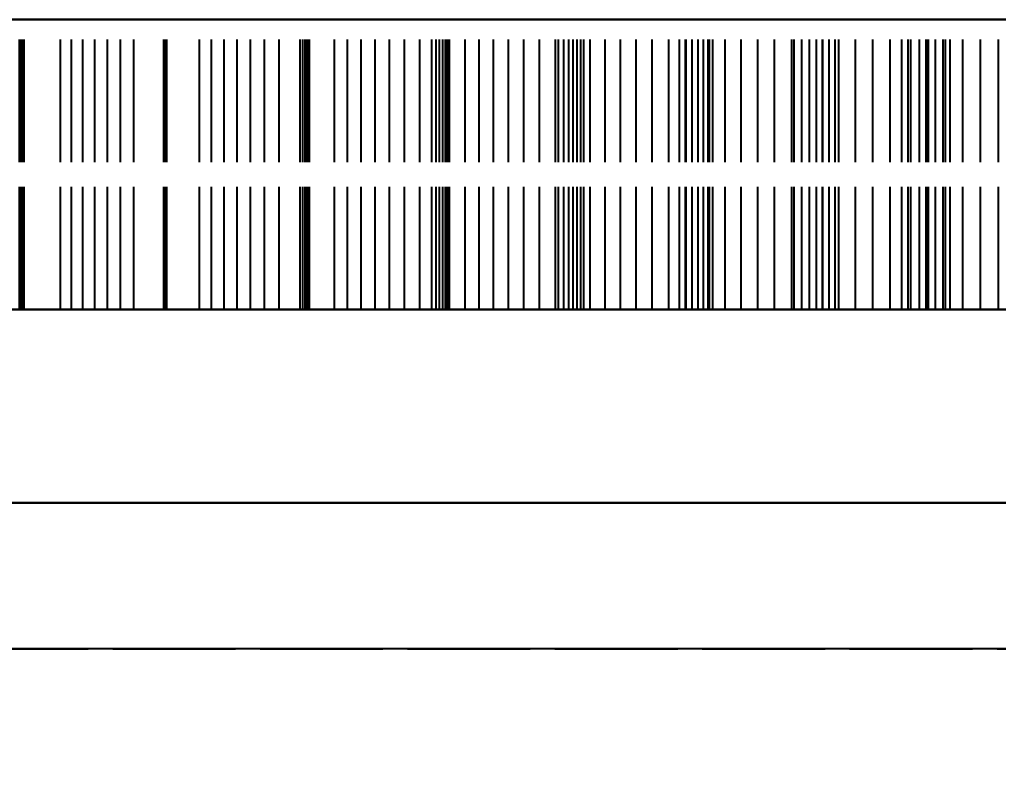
# Model space of a CAD drawing. Header units: millimetres. Extents: x -9 to 221, y -53 to 196.
# Drawn here: x 165.41 to 175.54, y -23.02 to -15.2 of the extents above; entities that cross this region are included whole.
import ezdxf

# ---------------------------------------------------------------- set-up
doc = ezdxf.new("R2010")
doc.units = ezdxf.units.MM
doc.linetypes.add('DASHED', pattern=[1.524, 1.27, -0.254])
for name, color, linetype in [('DIMS', 3, 'CONTINUOUS'), ('HIDDEN', 8, 'DASHED'), ('VISIBLE', 7, 'CONTINUOUS')]:
    doc.layers.add(name, color=color, linetype=linetype)
doc.styles.add('OpenSansCondensed-Light', font='OpenSansCondensed-Light.ttf')
doc.dimstyles.new('EZDXF', dxfattribs={"dimtxt": 0.25, "dimasz": 0.175, "dimexe": 0.375, "dimexo": 0.125, "dimgap": 0.1, "dimtad": 1, "dimlfac": 100, "dimzin": 12, "dimdsep": 46, "dimtxsty": 'OpenSansCondensed-Light', "dimblk": 'ARCHTICK', "dimcen": 2.5, "dimazin": 3, "dimtfac": 0.5, "dimtmove": 2, "dimatfit": 3})

# ---------------------------------------------------------------- blocks, each defined once
blk = doc.blocks.new('_ARCHTICK')
at = {"color": 0, "linetype": 'BYBLOCK', "const_width": 0.15}
blk.add_lwpolyline([(-0.5, -0.5), (0.5, 0.5)], dxfattribs=at)

msp = doc.modelspace()

# ---------------------------------------------------------------- linework, layer by layer
at = {"layer": 'HIDDEN'}
for points in [[(180.85, -15.2), (180.15159, -15.2), (179.45317, -15.2), (178.75476, -15.2), (178.05635, -15.2), (177.35794, -15.2), (176.65952, -15.2), (175.96111, -15.2), (175.2627, -15.2), (174.56429, -15.2), (173.86587, -15.2), (173.16746, -15.2), (172.46905, -15.2), (171.77063, -15.2), (171.07222, -15.2), (170.37381, -15.2), (169.6754, -15.2), (168.97698, -15.2), (168.27857, -15.2), (167.58016, -15.2), (166.88175, -15.2), (166.18333, -15.2), (165.48492, -15.2), (164.78651, -15.2)], [(165.13571, -15.2), (165.48492, -15.2), (165.83413, -15.2), (166.18333, -15.2), (166.53254, -15.2), (166.88175, -15.2), (167.23095, -15.2), (167.58016, -15.2), (167.92937, -15.2), (168.27857, -15.2), (168.62778, -15.2), (168.97698, -15.2), (169.32619, -15.2), (169.6754, -15.2), (170.0246, -15.2), (170.37381, -15.2), (170.72302, -15.2), (171.07222, -15.2), (171.42143, -15.2), (171.77063, -15.2), (172.11984, -15.2), (172.46905, -15.2), (172.81825, -15.2), (173.16746, -15.2), (173.51667, -15.2), (173.86587, -15.2), (174.21508, -15.2), (174.56429, -15.2), (174.91349, -15.2), (175.2627, -15.2), (175.6119, -15.2)], [(182.85, -15.2), (182.0881, -15.2), (181.32619, -15.2), (180.56429, -15.2), (179.80238, -15.2), (179.04048, -15.2), (178.27857, -15.2), (177.51667, -15.2), (176.75476, -15.2), (175.99286, -15.2), (175.23095, -15.2), (174.46905, -15.2), (173.70714, -15.2), (172.94524, -15.2), (172.18333, -15.2), (171.42143, -15.2), (170.65952, -15.2), (169.89762, -15.2), (169.13571, -15.2), (168.37381, -15.2), (167.6119, -15.2), (166.85, -15.2), (166.0881, -15.2), (165.32619, -15.2)], [(182.85, -15.2), (182.0881, -15.2), (181.32619, -15.2), (180.56429, -15.2), (179.80238, -15.2), (179.04048, -15.2), (178.27857, -15.2), (177.51667, -15.2), (176.75476, -15.2), (175.99286, -15.2), (175.23095, -15.2), (174.46905, -15.2), (173.70714, -15.2), (172.94524, -15.2), (172.18333, -15.2), (171.42143, -15.2), (170.65952, -15.2), (169.89762, -15.2), (169.13571, -15.2), (168.37381, -15.2), (167.6119, -15.2), (166.85, -15.2), (166.0881, -15.2), (165.32619, -15.2)], [(165.39029, -15.2), (165.41458, -15.2)], [(165.41458, -15.2), (165.39029, -15.2)], [(165.41458, -15.2), (165.43406, -15.2)], [(165.43406, -15.2), (165.41458, -15.2)], [(165.41458, -18.2), (165.41458, -15.2)], [(165.41458, -18.2), (165.41458, -15.2)], [(165.43406, -15.2), (165.44857, -15.2)], [(165.44857, -15.2), (165.43406, -15.2)], [(165.43406, -18.2), (165.43406, -15.2)], [(165.43406, -18.2), (165.43406, -15.2)], [(165.44857, -15.2), (165.4579, -15.2)], [(165.4579, -15.2), (165.44857, -15.2)], [(165.44857, -18.2), (165.44857, -15.2)], [(165.44857, -18.2), (165.44857, -15.2)], [(165.4579, -15.2), (165.4618, -15.2)], [(165.4618, -15.2), (165.4579, -15.2)], [(165.4579, -18.2), (165.4579, -15.2)], [(165.4579, -18.2), (165.4579, -15.2)], [(165.4618, -15.2), (165.45992, -15.2)], [(165.45992, -15.2), (165.83628, -15.2)], [(165.83628, -15.2), (165.45992, -15.2)], [(165.45992, -15.2), (165.4618, -15.2)], [(165.45992, -18.2), (165.45992, -15.2)], [(165.45992, -18.2), (165.45992, -15.2)], [(165.4618, -18.2), (165.4618, -15.2)], [(165.4618, -18.2), (165.4618, -15.2)], [(165.83628, -15.2), (165.94992, -15.2)], [(165.94992, -15.2), (165.83628, -15.2)], [(165.83628, -18.2), (165.83628, -15.2)], [(165.83628, -18.2), (165.83628, -15.2)], [(165.94992, -15.2), (166.06918, -15.2)], [(166.06918, -15.2), (165.94992, -15.2)], [(165.94992, -18.2), (165.94992, -15.2)], [(165.94992, -18.2), (165.94992, -15.2)], [(166.06918, -15.2), (166.19372, -15.2)], [(166.19372, -15.2), (166.06918, -15.2)], [(166.06918, -18.2), (166.06918, -15.2)], [(166.06918, -18.2), (166.06918, -15.2)], [(166.19372, -15.2), (166.32324, -15.2)], [(166.32324, -15.2), (166.19372, -15.2)], [(166.19372, -18.2), (166.19372, -15.2)], [(166.19372, -18.2), (166.19372, -15.2)], [(166.32324, -15.2), (166.45753, -15.2)], [(166.45753, -15.2), (166.32324, -15.2)], [(166.32324, -18.2), (166.32324, -15.2)], [(166.32324, -18.2), (166.32324, -15.2)], [(166.45753, -15.2), (166.59637, -15.2)], [(166.59637, -15.2), (166.45753, -15.2)], [(166.45753, -18.2), (166.45753, -15.2)], [(166.45753, -18.2), (166.45753, -15.2)], [(166.59637, -15.2), (166.92161, -15.2)], [(166.92161, -15.2), (166.59637, -15.2)], [(166.59637, -18.2), (166.59637, -15.2)], [(166.59637, -18.2), (166.59637, -15.2)], [(166.92309, -15.2), (166.90755, -15.2)], [(166.90755, -15.2), (167.27447, -15.2)], [(167.27447, -15.2), (166.90755, -15.2)], [(166.90755, -15.2), (166.92309, -15.2)], [(166.90755, -18.2), (166.90755, -15.2)], [(166.90755, -18.2), (166.90755, -15.2)], [(166.92161, -15.2), (166.9317, -15.2)], [(166.9317, -15.2), (166.92161, -15.2)], [(166.92161, -18.2), (166.92161, -15.2)], [(166.92161, -18.2), (166.92161, -15.2)], [(166.93299, -15.2), (166.92309, -15.2)], [(166.92309, -15.2), (166.93299, -15.2)], [(166.92309, -18.2), (166.92309, -15.2)], [(166.92309, -18.2), (166.92309, -15.2)], [(166.9317, -15.2), (166.93707, -15.2)], [(166.93707, -15.2), (166.9317, -15.2)], [(166.9317, -18.2), (166.9317, -15.2)], [(166.9317, -18.2), (166.9317, -15.2)], [(166.93756, -15.2), (166.93299, -15.2)], [(166.93299, -15.2), (166.93756, -15.2)], [(166.93299, -18.2), (166.93299, -15.2)], [(166.93299, -18.2), (166.93299, -15.2)], [(166.93707, -15.2), (166.93756, -15.2)], [(166.93756, -15.2), (166.93707, -15.2)], [(166.93707, -18.2), (166.93707, -15.2)], [(166.93707, -18.2), (166.93707, -15.2)], [(166.93756, -18.2), (166.93756, -15.2)], [(166.93756, -18.2), (166.93756, -15.2)], [(167.27447, -15.2), (167.39896, -15.2)], [(167.39896, -15.2), (167.27447, -15.2)], [(167.27447, -18.2), (167.27447, -15.2)], [(167.27447, -18.2), (167.27447, -15.2)], [(167.39896, -15.2), (167.52893, -15.2)], [(167.52893, -15.2), (167.39896, -15.2)], [(167.39896, -18.2), (167.39896, -15.2)], [(167.39896, -18.2), (167.39896, -15.2)], [(167.52893, -15.2), (167.66401, -15.2)], [(167.66401, -15.2), (167.52893, -15.2)], [(167.52893, -18.2), (167.52893, -15.2)], [(167.52893, -18.2), (167.52893, -15.2)], [(167.66401, -15.2), (167.80393, -15.2)], [(167.80393, -15.2), (167.66401, -15.2)], [(167.66401, -18.2), (167.66401, -15.2)], [(167.66401, -18.2), (167.66401, -15.2)], [(167.80393, -15.2), (167.94847, -15.2)], [(167.94847, -15.2), (167.80393, -15.2)], [(167.80393, -18.2), (167.80393, -15.2)], [(167.80393, -18.2), (167.80393, -15.2)], [(167.94847, -15.2), (168.09743, -15.2)], [(168.09743, -15.2), (167.94847, -15.2)], [(167.94847, -18.2), (167.94847, -15.2)], [(167.94847, -18.2), (167.94847, -15.2)], [(168.09743, -15.2), (168.41362, -15.2)], [(168.41362, -15.2), (168.09743, -15.2)], [(168.09743, -18.2), (168.09743, -15.2)], [(168.09743, -18.2), (168.09743, -15.2)], [(168.34506, -15.2), (168.31594, -15.2)], [(168.31594, -15.2), (168.67161, -15.2)], [(168.67161, -15.2), (168.31594, -15.2)], [(168.31594, -15.2), (168.34506, -15.2)], [(168.31594, -18.2), (168.31594, -15.2)], [(168.31594, -18.2), (168.31594, -15.2)], [(168.3687, -15.2), (168.34506, -15.2)], [(168.34506, -15.2), (168.3687, -15.2)], [(168.34506, -18.2), (168.34506, -15.2)], [(168.34506, -18.2), (168.34506, -15.2)], [(168.38716, -15.2), (168.3687, -15.2)], [(168.3687, -15.2), (168.38716, -15.2)], [(168.3687, -18.2), (168.3687, -15.2)], [(168.3687, -18.2), (168.3687, -15.2)], [(168.40068, -15.2), (168.38716, -15.2)], [(168.38716, -15.2), (168.40068, -15.2)], [(168.38716, -18.2), (168.38716, -15.2)], [(168.38716, -18.2), (168.38716, -15.2)], [(168.40945, -15.2), (168.40068, -15.2)], [(168.40068, -15.2), (168.40945, -15.2)], [(168.40068, -18.2), (168.40068, -15.2)], [(168.40068, -18.2), (168.40068, -15.2)], [(168.41362, -15.2), (168.40945, -15.2)], [(168.40945, -15.2), (168.41362, -15.2)], [(168.40945, -18.2), (168.40945, -15.2)], [(168.40945, -18.2), (168.40945, -15.2)], [(168.41362, -18.2), (168.41362, -15.2)], [(168.41362, -18.2), (168.41362, -15.2)], [(168.67161, -15.2), (168.80636, -15.2)], [(168.80636, -15.2), (168.67161, -15.2)], [(168.67161, -18.2), (168.67161, -15.2)], [(168.67161, -18.2), (168.67161, -15.2)], [(168.80636, -15.2), (168.94639, -15.2)], [(168.94639, -15.2), (168.80636, -15.2)], [(168.80636, -18.2), (168.80636, -15.2)], [(168.80636, -18.2), (168.80636, -15.2)], [(168.94639, -15.2), (169.09136, -15.2)], [(169.09136, -15.2), (168.94639, -15.2)], [(168.94639, -18.2), (168.94639, -15.2)], [(168.94639, -18.2), (168.94639, -15.2)], [(169.09136, -15.2), (169.241, -15.2)], [(169.241, -15.2), (169.09136, -15.2)], [(169.09136, -18.2), (169.09136, -15.2)], [(169.09136, -18.2), (169.09136, -15.2)], [(169.241, -15.2), (169.39508, -15.2)], [(169.39508, -15.2), (169.241, -15.2)], [(169.241, -18.2), (169.241, -15.2)], [(169.241, -18.2), (169.241, -15.2)], [(169.39508, -15.2), (169.55343, -15.2)], [(169.55343, -15.2), (169.39508, -15.2)], [(169.39508, -18.2), (169.39508, -15.2)], [(169.39508, -18.2), (169.39508, -15.2)], [(169.55343, -15.2), (169.85903, -15.2)], [(169.85903, -15.2), (169.55343, -15.2)], [(169.55343, -18.2), (169.55343, -15.2)], [(169.55343, -18.2), (169.55343, -15.2)], [(169.72077, -15.2), (169.6782, -15.2)], [(169.6782, -15.2), (170.02091, -15.2)], [(170.02091, -15.2), (169.6782, -15.2)], [(169.6782, -15.2), (169.72077, -15.2)], [(169.6782, -18.2), (169.6782, -15.2)], [(169.6782, -18.2), (169.6782, -15.2)], [(169.75803, -15.2), (169.72077, -15.2)], [(169.72077, -15.2), (169.75803, -15.2)], [(169.72077, -18.2), (169.72077, -15.2)], [(169.72077, -18.2), (169.72077, -15.2)], [(169.79028, -15.2), (169.75803, -15.2)], [(169.75803, -15.2), (169.79028, -15.2)], [(169.75803, -18.2), (169.75803, -15.2)], [(169.75803, -18.2), (169.75803, -15.2)], [(169.81776, -15.2), (169.79028, -15.2)], [(169.79028, -15.2), (169.81776, -15.2)], [(169.79028, -18.2), (169.79028, -15.2)], [(169.79028, -18.2), (169.79028, -15.2)], [(169.84062, -15.2), (169.81776, -15.2)], [(169.81776, -15.2), (169.84062, -15.2)], [(169.81776, -18.2), (169.81776, -15.2)], [(169.81776, -18.2), (169.81776, -15.2)], [(169.85903, -15.2), (169.84062, -15.2)], [(169.84062, -15.2), (169.85903, -15.2)], [(169.84062, -18.2), (169.84062, -15.2)], [(169.84062, -18.2), (169.84062, -15.2)], [(169.85903, -18.2), (169.85903, -15.2)], [(169.85903, -18.2), (169.85903, -15.2)], [(170.02091, -15.2), (170.16525, -15.2)], [(170.16525, -15.2), (170.02091, -15.2)], [(170.02091, -18.2), (170.02091, -15.2)], [(170.02091, -18.2), (170.02091, -15.2)], [(170.16525, -15.2), (170.31466, -15.2)], [(170.31466, -15.2), (170.16525, -15.2)], [(170.16525, -18.2), (170.16525, -15.2)], [(170.16525, -18.2), (170.16525, -15.2)], [(170.31466, -15.2), (170.46881, -15.2)], [(170.46881, -15.2), (170.31466, -15.2)], [(170.31466, -18.2), (170.31466, -15.2)], [(170.31466, -18.2), (170.31466, -15.2)], [(170.46881, -15.2), (170.62744, -15.2)], [(170.62744, -15.2), (170.46881, -15.2)], [(170.46881, -18.2), (170.46881, -15.2)], [(170.46881, -18.2), (170.46881, -15.2)], [(170.62744, -15.2), (170.79032, -15.2)], [(170.79032, -15.2), (170.62744, -15.2)], [(170.62744, -18.2), (170.62744, -15.2)], [(170.62744, -18.2), (170.62744, -15.2)], [(170.79032, -15.2), (170.95728, -15.2)], [(170.95728, -15.2), (170.79032, -15.2)], [(170.79032, -18.2), (170.79032, -15.2)], [(170.79032, -18.2), (170.79032, -15.2)], [(170.95728, -15.2), (171.2508, -15.2)], [(171.2508, -15.2), (170.95728, -15.2)], [(170.95728, -18.2), (170.95728, -15.2)], [(170.95728, -18.2), (170.95728, -15.2)], [(171.04352, -15.2), (170.98771, -15.2)], [(170.98771, -15.2), (171.31578, -15.2)], [(171.31578, -15.2), (170.98771, -15.2)], [(170.98771, -15.2), (171.04352, -15.2)], [(170.98771, -18.2), (170.98771, -15.2)], [(170.98771, -18.2), (170.98771, -15.2)], [(171.09422, -15.2), (171.04352, -15.2)], [(171.04352, -15.2), (171.09422, -15.2)], [(171.04352, -18.2), (171.04352, -15.2)], [(171.04352, -18.2), (171.04352, -15.2)], [(171.14011, -15.2), (171.09422, -15.2)], [(171.09422, -15.2), (171.14011, -15.2)], [(171.09422, -18.2), (171.09422, -15.2)], [(171.09422, -18.2), (171.09422, -15.2)], [(171.1814, -15.2), (171.14011, -15.2)], [(171.14011, -15.2), (171.1814, -15.2)], [(171.14011, -18.2), (171.14011, -15.2)], [(171.14011, -18.2), (171.14011, -15.2)], [(171.21825, -15.2), (171.1814, -15.2)], [(171.1814, -15.2), (171.21825, -15.2)], [(171.1814, -18.2), (171.1814, -15.2)], [(171.1814, -18.2), (171.1814, -15.2)], [(171.2508, -15.2), (171.21825, -15.2)], [(171.21825, -15.2), (171.2508, -15.2)], [(171.21825, -18.2), (171.21825, -15.2)], [(171.21825, -18.2), (171.21825, -15.2)], [(171.2508, -18.2), (171.2508, -15.2)], [(171.2508, -18.2), (171.2508, -15.2)], [(171.31578, -15.2), (171.46901, -15.2)], [(171.46901, -15.2), (171.31578, -15.2)], [(171.31578, -18.2), (171.31578, -15.2)], [(171.31578, -18.2), (171.31578, -15.2)], [(171.46901, -15.2), (171.62708, -15.2)], [(171.62708, -15.2), (171.46901, -15.2)], [(171.46901, -18.2), (171.46901, -15.2)], [(171.46901, -18.2), (171.46901, -15.2)], [(171.62708, -15.2), (171.78966, -15.2)], [(171.78966, -15.2), (171.62708, -15.2)], [(171.62708, -18.2), (171.62708, -15.2)], [(171.62708, -18.2), (171.62708, -15.2)], [(171.78966, -15.2), (171.9565, -15.2)], [(171.9565, -15.2), (171.78966, -15.2)], [(171.78966, -18.2), (171.78966, -15.2)], [(171.78966, -18.2), (171.78966, -15.2)], [(171.9565, -15.2), (172.12739, -15.2)], [(172.12739, -15.2), (171.9565, -15.2)], [(171.9565, -18.2), (171.9565, -15.2)], [(171.9565, -18.2), (171.9565, -15.2)], [(172.12739, -15.2), (172.30215, -15.2)], [(172.30215, -15.2), (172.12739, -15.2)], [(172.12739, -18.2), (172.12739, -15.2)], [(172.12739, -18.2), (172.12739, -15.2)], [(172.30686, -15.2), (172.23809, -15.2)], [(172.23809, -15.2), (172.54992, -15.2)], [(172.54992, -15.2), (172.23809, -15.2)], [(172.23809, -15.2), (172.30686, -15.2)], [(172.23809, -18.2), (172.23809, -15.2)], [(172.23809, -18.2), (172.23809, -15.2)], [(172.30215, -15.2), (172.58216, -15.2)], [(172.58216, -15.2), (172.30215, -15.2)], [(172.30215, -18.2), (172.30215, -15.2)], [(172.30215, -18.2), (172.30215, -15.2)], [(172.37076, -15.2), (172.30686, -15.2)], [(172.30686, -15.2), (172.37076, -15.2)], [(172.30686, -18.2), (172.30686, -15.2)], [(172.30686, -18.2), (172.30686, -15.2)], [(172.43007, -15.2), (172.37076, -15.2)], [(172.37076, -15.2), (172.43007, -15.2)], [(172.37076, -18.2), (172.37076, -15.2)], [(172.37076, -18.2), (172.37076, -15.2)], [(172.48497, -15.2), (172.43007, -15.2)], [(172.43007, -15.2), (172.48497, -15.2)], [(172.43007, -18.2), (172.43007, -15.2)], [(172.43007, -18.2), (172.43007, -15.2)], [(172.53563, -15.2), (172.48497, -15.2)], [(172.48497, -15.2), (172.53563, -15.2)], [(172.48497, -18.2), (172.48497, -15.2)], [(172.48497, -18.2), (172.48497, -15.2)], [(172.58216, -15.2), (172.53563, -15.2)], [(172.53563, -15.2), (172.58216, -15.2)], [(172.53563, -18.2), (172.53563, -15.2)], [(172.53563, -18.2), (172.53563, -15.2)], [(172.54992, -15.2), (172.71129, -15.2)], [(172.71129, -15.2), (172.54992, -15.2)], [(172.54992, -18.2), (172.54992, -15.2)], [(172.54992, -18.2), (172.54992, -15.2)], [(172.58216, -18.2), (172.58216, -15.2)], [(172.58216, -18.2), (172.58216, -15.2)], [(172.71129, -15.2), (172.87725, -15.2)], [(172.87725, -15.2), (172.71129, -15.2)], [(172.71129, -18.2), (172.71129, -15.2)], [(172.71129, -18.2), (172.71129, -15.2)], [(172.87725, -15.2), (173.04747, -15.2)], [(173.04747, -15.2), (172.87725, -15.2)], [(172.87725, -18.2), (172.87725, -15.2)], [(172.87725, -18.2), (172.87725, -15.2)], [(173.04747, -15.2), (173.22171, -15.2)], [(173.22171, -15.2), (173.04747, -15.2)], [(173.04747, -18.2), (173.04747, -15.2)], [(173.04747, -18.2), (173.04747, -15.2)], [(173.22171, -15.2), (173.39977, -15.2)], [(173.39977, -15.2), (173.22171, -15.2)], [(173.22171, -18.2), (173.22171, -15.2)], [(173.22171, -18.2), (173.22171, -15.2)], [(173.39977, -15.2), (173.58148, -15.2)], [(173.58148, -15.2), (173.39977, -15.2)], [(173.39977, -18.2), (173.39977, -15.2)], [(173.39977, -18.2), (173.39977, -15.2)], [(173.50464, -15.2), (173.42324, -15.2)], [(173.42324, -15.2), (173.71732, -15.2)], [(173.71732, -15.2), (173.42324, -15.2)], [(173.42324, -15.2), (173.50464, -15.2)], [(173.42324, -18.2), (173.42324, -15.2)], [(173.42324, -18.2), (173.42324, -15.2)], [(173.58143, -15.2), (173.50464, -15.2)], [(173.50464, -15.2), (173.58143, -15.2)], [(173.50464, -18.2), (173.50464, -15.2)], [(173.50464, -18.2), (173.50464, -15.2)], [(173.65386, -15.2), (173.58143, -15.2)], [(173.58143, -15.2), (173.65386, -15.2)], [(173.58143, -18.2), (173.58143, -15.2)], [(173.58143, -18.2), (173.58143, -15.2)], [(173.58148, -15.2), (173.84662, -15.2)], [(173.84662, -15.2), (173.58148, -15.2)], [(173.58148, -18.2), (173.58148, -15.2)], [(173.58148, -18.2), (173.58148, -15.2)], [(173.72211, -15.2), (173.65386, -15.2)], [(173.65386, -15.2), (173.72211, -15.2)], [(173.65386, -18.2), (173.65386, -15.2)], [(173.65386, -18.2), (173.65386, -15.2)], [(173.71732, -15.2), (173.88605, -15.2)], [(173.88605, -15.2), (173.71732, -15.2)], [(173.71732, -18.2), (173.71732, -15.2)], [(173.71732, -18.2), (173.71732, -15.2)], [(173.78632, -15.2), (173.72211, -15.2)], [(173.72211, -15.2), (173.78632, -15.2)], [(173.72211, -18.2), (173.72211, -15.2)], [(173.72211, -18.2), (173.72211, -15.2)], [(173.84662, -15.2), (173.78632, -15.2)], [(173.78632, -15.2), (173.84662, -15.2)], [(173.78632, -18.2), (173.78632, -15.2)], [(173.78632, -18.2), (173.78632, -15.2)], [(173.84662, -18.2), (173.84662, -15.2)], [(173.84662, -18.2), (173.84662, -15.2)], [(173.88605, -15.2), (174.05908, -15.2)], [(174.05908, -15.2), (173.88605, -15.2)], [(173.88605, -18.2), (173.88605, -15.2)], [(173.88605, -18.2), (173.88605, -15.2)], [(174.05908, -15.2), (174.23611, -15.2)], [(174.23611, -15.2), (174.05908, -15.2)], [(174.05908, -18.2), (174.05908, -15.2)], [(174.05908, -18.2), (174.05908, -15.2)], [(174.23611, -15.2), (174.41691, -15.2)], [(174.41691, -15.2), (174.23611, -15.2)], [(174.23611, -18.2), (174.23611, -15.2)], [(174.23611, -18.2), (174.23611, -15.2)], [(174.41691, -15.2), (174.60127, -15.2)], [(174.60127, -15.2), (174.41691, -15.2)], [(174.41691, -18.2), (174.41691, -15.2)], [(174.41691, -18.2), (174.41691, -15.2)], [(174.63102, -15.2), (174.53739, -15.2)], [(174.53739, -15.2), (174.81228, -15.2)], [(174.81228, -15.2), (174.53739, -15.2)], [(174.53739, -15.2), (174.63102, -15.2)], [(174.53739, -18.2), (174.53739, -15.2)], [(174.53739, -18.2), (174.53739, -15.2)], [(174.60127, -15.2), (174.78904, -15.2)], [(174.78904, -15.2), (174.60127, -15.2)], [(174.60127, -18.2), (174.60127, -15.2)], [(174.60127, -18.2), (174.60127, -15.2)], [(174.72033, -15.2), (174.63102, -15.2)], [(174.63102, -15.2), (174.72033, -15.2)], [(174.63102, -18.2), (174.63102, -15.2)], [(174.63102, -18.2), (174.63102, -15.2)], [(174.80553, -15.2), (174.72033, -15.2)], [(174.72033, -15.2), (174.80553, -15.2)], [(174.72033, -18.2), (174.72033, -15.2)], [(174.72033, -18.2), (174.72033, -15.2)], [(174.78904, -15.2), (175.03801, -15.2)], [(175.03801, -15.2), (174.78904, -15.2)], [(174.78904, -18.2), (174.78904, -15.2)], [(174.78904, -18.2), (174.78904, -15.2)], [(174.88679, -15.2), (174.80553, -15.2)], [(174.80553, -15.2), (174.88679, -15.2)], [(174.80553, -18.2), (174.80553, -15.2)], [(174.80553, -18.2), (174.80553, -15.2)], [(174.81228, -15.2), (174.98755, -15.2)], [(174.98755, -15.2), (174.81228, -15.2)], [(174.81228, -18.2), (174.81228, -15.2)], [(174.81228, -18.2), (174.81228, -15.2)], [(174.96425, -15.2), (174.88679, -15.2)], [(174.88679, -15.2), (174.96425, -15.2)], [(174.88679, -18.2), (174.88679, -15.2)], [(174.88679, -18.2), (174.88679, -15.2)], [(175.03801, -15.2), (174.96425, -15.2)], [(174.96425, -15.2), (175.03801, -15.2)], [(174.96425, -18.2), (174.96425, -15.2)], [(174.96425, -18.2), (174.96425, -15.2)], [(174.98755, -15.2), (175.16681, -15.2)], [(175.16681, -15.2), (174.98755, -15.2)], [(174.98755, -18.2), (174.98755, -15.2)], [(174.98755, -18.2), (174.98755, -15.2)], [(175.03801, -18.2), (175.03801, -15.2)], [(175.03801, -18.2), (175.03801, -15.2)], [(175.16681, -15.2), (175.34979, -15.2)], [(175.34979, -15.2), (175.16681, -15.2)], [(175.16681, -18.2), (175.16681, -15.2)], [(175.16681, -18.2), (175.16681, -15.2)], [(175.34979, -15.2), (175.53626, -15.2)], [(175.53626, -15.2), (175.34979, -15.2)], [(175.34979, -18.2), (175.34979, -15.2)], [(175.34979, -18.2), (175.34979, -15.2)], [(175.53626, -15.2), (175.72603, -15.2)], [(175.72603, -15.2), (175.53626, -15.2)], [(175.53626, -18.2), (175.53626, -15.2)], [(175.53626, -18.2), (175.53626, -15.2)], [(182.85, -18.2), (182.0881, -18.2), (181.32619, -18.2), (180.56429, -18.2), (179.80238, -18.2), (179.04048, -18.2), (178.27857, -18.2), (177.51667, -18.2), (176.75476, -18.2), (175.99286, -18.2), (175.23095, -18.2), (174.46905, -18.2), (173.70714, -18.2), (172.94524, -18.2), (172.18333, -18.2), (171.42143, -18.2), (170.65952, -18.2), (169.89762, -18.2), (169.13571, -18.2), (168.37381, -18.2), (167.6119, -18.2), (166.85, -18.2), (166.0881, -18.2), (165.32619, -18.2)], [(165.39029, -18.2), (165.41458, -18.2)], [(165.41458, -18.2), (165.39029, -18.2)], [(165.41458, -18.2), (165.43406, -18.2)], [(165.43406, -18.2), (165.41458, -18.2)], [(165.43406, -18.2), (165.44857, -18.2)], [(165.44857, -18.2), (165.43406, -18.2)], [(165.44857, -18.2), (165.4579, -18.2)], [(165.4579, -18.2), (165.44857, -18.2)], [(165.4579, -18.2), (165.4618, -18.2)], [(165.4618, -18.2), (165.4579, -18.2)], [(165.4618, -18.2), (165.45992, -18.2)], [(165.45992, -18.2), (165.83628, -18.2)], [(165.83628, -18.2), (165.45992, -18.2)], [(165.45992, -18.2), (165.4618, -18.2)], [(165.83628, -18.2), (165.94992, -18.2)], [(165.94992, -18.2), (165.83628, -18.2)], [(165.94992, -18.2), (166.06918, -18.2)], [(166.06918, -18.2), (165.94992, -18.2)], [(166.06918, -18.2), (166.19372, -18.2)], [(166.19372, -18.2), (166.06918, -18.2)], [(166.19372, -18.2), (166.32324, -18.2)], [(166.32324, -18.2), (166.19372, -18.2)], [(166.32324, -18.2), (166.45753, -18.2)], [(166.45753, -18.2), (166.32324, -18.2)], [(166.45753, -18.2), (166.59637, -18.2)], [(166.59637, -18.2), (166.45753, -18.2)], [(166.59637, -18.2), (166.92161, -18.2)], [(166.92161, -18.2), (166.59637, -18.2)], [(166.92309, -18.2), (166.90755, -18.2)], [(166.90755, -18.2), (167.27447, -18.2)], [(167.27447, -18.2), (166.90755, -18.2)], [(166.90755, -18.2), (166.92309, -18.2)], [(166.92161, -18.2), (166.9317, -18.2)], [(166.9317, -18.2), (166.92161, -18.2)], [(166.93299, -18.2), (166.92309, -18.2)], [(166.92309, -18.2), (166.93299, -18.2)], [(166.9317, -18.2), (166.93707, -18.2)], [(166.93707, -18.2), (166.9317, -18.2)], [(166.93756, -18.2), (166.93299, -18.2)], [(166.93299, -18.2), (166.93756, -18.2)], [(166.93707, -18.2), (166.93756, -18.2)], [(166.93756, -18.2), (166.93707, -18.2)], [(167.27447, -18.2), (167.39896, -18.2)], [(167.39896, -18.2), (167.27447, -18.2)], [(167.39896, -18.2), (167.52893, -18.2)], [(167.52893, -18.2), (167.39896, -18.2)], [(167.52893, -18.2), (167.66401, -18.2)], [(167.66401, -18.2), (167.52893, -18.2)], [(167.66401, -18.2), (167.80393, -18.2)], [(167.80393, -18.2), (167.66401, -18.2)], [(167.80393, -18.2), (167.94847, -18.2)], [(167.94847, -18.2), (167.80393, -18.2)], [(167.94847, -18.2), (168.09743, -18.2)], [(168.09743, -18.2), (167.94847, -18.2)], [(168.09743, -18.2), (168.41362, -18.2)], [(168.41362, -18.2), (168.09743, -18.2)], [(168.34506, -18.2), (168.31594, -18.2)], [(168.31594, -18.2), (168.67161, -18.2)], [(168.67161, -18.2), (168.31594, -18.2)], [(168.31594, -18.2), (168.34506, -18.2)], [(168.3687, -18.2), (168.34506, -18.2)], [(168.34506, -18.2), (168.3687, -18.2)], [(168.38716, -18.2), (168.3687, -18.2)], [(168.3687, -18.2), (168.38716, -18.2)], [(168.40068, -18.2), (168.38716, -18.2)], [(168.38716, -18.2), (168.40068, -18.2)], [(168.40945, -18.2), (168.40068, -18.2)], [(168.40068, -18.2), (168.40945, -18.2)], [(168.41362, -18.2), (168.40945, -18.2)], [(168.40945, -18.2), (168.41362, -18.2)], [(168.67161, -18.2), (168.80636, -18.2)], [(168.80636, -18.2), (168.67161, -18.2)], [(168.80636, -18.2), (168.94639, -18.2)], [(168.94639, -18.2), (168.80636, -18.2)], [(168.94639, -18.2), (169.09136, -18.2)], [(169.09136, -18.2), (168.94639, -18.2)], [(169.09136, -18.2), (169.241, -18.2)], [(169.241, -18.2), (169.09136, -18.2)], [(169.241, -18.2), (169.39508, -18.2)], [(169.39508, -18.2), (169.241, -18.2)], [(169.39508, -18.2), (169.55343, -18.2)], [(169.55343, -18.2), (169.39508, -18.2)], [(169.55343, -18.2), (169.85903, -18.2)], [(169.85903, -18.2), (169.55343, -18.2)], [(169.72077, -18.2), (169.6782, -18.2)], [(169.6782, -18.2), (170.02091, -18.2)], [(170.02091, -18.2), (169.6782, -18.2)], [(169.6782, -18.2), (169.72077, -18.2)], [(169.75803, -18.2), (169.72077, -18.2)], [(169.72077, -18.2), (169.75803, -18.2)], [(169.79028, -18.2), (169.75803, -18.2)], [(169.75803, -18.2), (169.79028, -18.2)], [(169.81776, -18.2), (169.79028, -18.2)], [(169.79028, -18.2), (169.81776, -18.2)], [(169.84062, -18.2), (169.81776, -18.2)], [(169.81776, -18.2), (169.84062, -18.2)], [(169.85903, -18.2), (169.84062, -18.2)], [(169.84062, -18.2), (169.85903, -18.2)], [(170.02091, -18.2), (170.16525, -18.2)], [(170.16525, -18.2), (170.02091, -18.2)], [(170.16525, -18.2), (170.31466, -18.2)], [(170.31466, -18.2), (170.16525, -18.2)], [(170.31466, -18.2), (170.46881, -18.2)], [(170.46881, -18.2), (170.31466, -18.2)], [(170.46881, -18.2), (170.62744, -18.2)], [(170.62744, -18.2), (170.46881, -18.2)], [(170.62744, -18.2), (170.79032, -18.2)], [(170.79032, -18.2), (170.62744, -18.2)], [(170.79032, -18.2), (170.95728, -18.2)], [(170.95728, -18.2), (170.79032, -18.2)], [(170.95728, -18.2), (171.2508, -18.2)], [(171.2508, -18.2), (170.95728, -18.2)], [(171.04352, -18.2), (170.98771, -18.2)], [(170.98771, -18.2), (171.31578, -18.2)], [(171.31578, -18.2), (170.98771, -18.2)], [(170.98771, -18.2), (171.04352, -18.2)], [(171.09422, -18.2), (171.04352, -18.2)], [(171.04352, -18.2), (171.09422, -18.2)], [(171.14011, -18.2), (171.09422, -18.2)], [(171.09422, -18.2), (171.14011, -18.2)], [(171.1814, -18.2), (171.14011, -18.2)], [(171.14011, -18.2), (171.1814, -18.2)], [(171.21825, -18.2), (171.1814, -18.2)], [(171.1814, -18.2), (171.21825, -18.2)], [(171.2508, -18.2), (171.21825, -18.2)], [(171.21825, -18.2), (171.2508, -18.2)], [(171.31578, -18.2), (171.46901, -18.2)], [(171.46901, -18.2), (171.31578, -18.2)], [(171.46901, -18.2), (171.62708, -18.2)], [(171.62708, -18.2), (171.46901, -18.2)], [(171.62708, -18.2), (171.78966, -18.2)], [(171.78966, -18.2), (171.62708, -18.2)], [(171.78966, -18.2), (171.9565, -18.2)], [(171.9565, -18.2), (171.78966, -18.2)], [(171.9565, -18.2), (172.12739, -18.2)], [(172.12739, -18.2), (171.9565, -18.2)], [(172.12739, -18.2), (172.30215, -18.2)], [(172.30215, -18.2), (172.12739, -18.2)], [(172.30686, -18.2), (172.23809, -18.2)], [(172.23809, -18.2), (172.54992, -18.2)], [(172.54992, -18.2), (172.23809, -18.2)], [(172.23809, -18.2), (172.30686, -18.2)], [(172.30215, -18.2), (172.58216, -18.2)], [(172.58216, -18.2), (172.30215, -18.2)], [(172.37076, -18.2), (172.30686, -18.2)], [(172.30686, -18.2), (172.37076, -18.2)], [(172.43007, -18.2), (172.37076, -18.2)], [(172.37076, -18.2), (172.43007, -18.2)], [(172.48497, -18.2), (172.43007, -18.2)], [(172.43007, -18.2), (172.48497, -18.2)], [(172.53563, -18.2), (172.48497, -18.2)], [(172.48497, -18.2), (172.53563, -18.2)], [(172.58216, -18.2), (172.53563, -18.2)], [(172.53563, -18.2), (172.58216, -18.2)], [(172.54992, -18.2), (172.71129, -18.2)], [(172.71129, -18.2), (172.54992, -18.2)], [(172.71129, -18.2), (172.87725, -18.2)], [(172.87725, -18.2), (172.71129, -18.2)], [(172.87725, -18.2), (173.04747, -18.2)], [(173.04747, -18.2), (172.87725, -18.2)], [(173.04747, -18.2), (173.22171, -18.2)], [(173.22171, -18.2), (173.04747, -18.2)], [(173.22171, -18.2), (173.39977, -18.2)], [(173.39977, -18.2), (173.22171, -18.2)], [(173.39977, -18.2), (173.58148, -18.2)], [(173.58148, -18.2), (173.39977, -18.2)], [(173.50464, -18.2), (173.42324, -18.2)], [(173.42324, -18.2), (173.71732, -18.2)], [(173.71732, -18.2), (173.42324, -18.2)], [(173.42324, -18.2), (173.50464, -18.2)], [(173.58143, -18.2), (173.50464, -18.2)], [(173.50464, -18.2), (173.58143, -18.2)], [(173.65386, -18.2), (173.58143, -18.2)], [(173.58143, -18.2), (173.65386, -18.2)], [(173.58148, -18.2), (173.84662, -18.2)], [(173.84662, -18.2), (173.58148, -18.2)], [(173.72211, -18.2), (173.65386, -18.2)], [(173.65386, -18.2), (173.72211, -18.2)], [(173.71732, -18.2), (173.88605, -18.2)], [(173.88605, -18.2), (173.71732, -18.2)], [(173.78632, -18.2), (173.72211, -18.2)], [(173.72211, -18.2), (173.78632, -18.2)], [(173.84662, -18.2), (173.78632, -18.2)], [(173.78632, -18.2), (173.84662, -18.2)], [(173.88605, -18.2), (174.05908, -18.2)], [(174.05908, -18.2), (173.88605, -18.2)], [(174.05908, -18.2), (174.23611, -18.2)], [(174.23611, -18.2), (174.05908, -18.2)], [(174.23611, -18.2), (174.41691, -18.2)], [(174.41691, -18.2), (174.23611, -18.2)], [(174.41691, -18.2), (174.60127, -18.2)], [(174.60127, -18.2), (174.41691, -18.2)], [(174.63102, -18.2), (174.53739, -18.2)], [(174.53739, -18.2), (174.81228, -18.2)], [(174.81228, -18.2), (174.53739, -18.2)], [(174.53739, -18.2), (174.63102, -18.2)], [(174.60127, -18.2), (174.78904, -18.2)], [(174.78904, -18.2), (174.60127, -18.2)], [(174.72033, -18.2), (174.63102, -18.2)], [(174.63102, -18.2), (174.72033, -18.2)], [(174.80553, -18.2), (174.72033, -18.2)], [(174.72033, -18.2), (174.80553, -18.2)], [(174.78904, -18.2), (175.03801, -18.2)], [(175.03801, -18.2), (174.78904, -18.2)], [(174.88679, -18.2), (174.80553, -18.2)], [(174.80553, -18.2), (174.88679, -18.2)], [(174.81228, -18.2), (174.98755, -18.2)], [(174.98755, -18.2), (174.81228, -18.2)], [(174.96425, -18.2), (174.88679, -18.2)], [(174.88679, -18.2), (174.96425, -18.2)], [(175.03801, -18.2), (174.96425, -18.2)], [(174.96425, -18.2), (175.03801, -18.2)], [(174.98755, -18.2), (175.16681, -18.2)], [(175.16681, -18.2), (174.98755, -18.2)], [(175.16681, -18.2), (175.34979, -18.2)], [(175.34979, -18.2), (175.16681, -18.2)], [(175.34979, -18.2), (175.53626, -18.2)], [(175.53626, -18.2), (175.34979, -18.2)], [(175.53626, -18.2), (175.72603, -18.2)], [(175.72603, -18.2), (175.53626, -18.2)], [(94.75, -20.2), (200.25, -20.2)], [(180.35, -20.2), (179.67331, -20.2), (178.99662, -20.2), (178.31992, -20.2), (177.64323, -20.2), (176.96654, -20.2), (176.28985, -20.2), (175.61316, -20.2), (174.93647, -20.2), (174.25977, -20.2), (173.58308, -20.2), (172.90639, -20.2), (172.2297, -20.2), (171.55301, -20.2), (170.87632, -20.2), (170.19962, -20.2), (169.52293, -20.2), (168.84624, -20.2), (168.16955, -20.2), (167.49286, -20.2), (166.81617, -20.2), (166.13947, -20.2), (165.46278, -20.2), (164.78609, -20.2)], [(165.33413, -20.2), (165.6754, -20.2), (166.01667, -20.2), (166.35794, -20.2), (166.69921, -20.2), (167.04048, -20.2), (167.38175, -20.2), (167.72302, -20.2), (168.06429, -20.2), (168.40556, -20.2), (168.74683, -20.2), (169.0881, -20.2), (169.42937, -20.2), (169.77063, -20.2), (170.1119, -20.2), (170.45317, -20.2), (170.79444, -20.2), (171.13571, -20.2), (171.47698, -20.2), (171.81825, -20.2), (172.15952, -20.2), (172.50079, -20.2), (172.84206, -20.2), (173.18333, -20.2), (173.5246, -20.2), (173.86587, -20.2), (174.20714, -20.2), (174.54841, -20.2), (174.88968, -20.2), (175.23095, -20.2), (175.57222, -20.2)], [(94.75, -21.71), (200.25, -21.71)]]:
    msp.add_lwpolyline(points, dxfattribs=at)
at = {"layer": 'VISIBLE'}
for points in [[(165.32619, -15.2), (165.70714, -15.2), (166.0881, -15.2), (166.46905, -15.2), (166.85, -15.2), (167.23095, -15.2), (167.6119, -15.2), (167.99286, -15.2), (168.37381, -15.2), (168.75476, -15.2), (169.13571, -15.2), (169.51667, -15.2), (169.89762, -15.2), (170.27857, -15.2), (170.65952, -15.2), (171.04048, -15.2), (171.42143, -15.2), (171.80238, -15.2), (172.18333, -15.2), (172.56429, -15.2), (172.94524, -15.2), (173.32619, -15.2), (173.70714, -15.2), (174.0881, -15.2), (174.46905, -15.2), (174.85, -15.2), (175.23095, -15.2), (175.6119, -15.2)], [(165.32619, -15.2), (165.70714, -15.2), (166.0881, -15.2), (166.46905, -15.2), (166.85, -15.2), (167.23095, -15.2), (167.6119, -15.2), (167.99286, -15.2), (168.37381, -15.2), (168.75476, -15.2), (169.13571, -15.2), (169.51667, -15.2), (169.89762, -15.2), (170.27857, -15.2), (170.65952, -15.2), (171.04048, -15.2), (171.42143, -15.2), (171.80238, -15.2), (172.18333, -15.2), (172.56429, -15.2), (172.94524, -15.2), (173.32619, -15.2), (173.70714, -15.2), (174.0881, -15.2), (174.46905, -15.2), (174.85, -15.2), (175.23095, -15.2), (175.6119, -15.2)], [(165.32619, -18.2), (165.70714, -18.2), (166.0881, -18.2), (166.46905, -18.2), (166.85, -18.2), (167.23095, -18.2), (167.6119, -18.2), (167.99286, -18.2), (168.37381, -18.2), (168.75476, -18.2), (169.13571, -18.2), (169.51667, -18.2), (169.89762, -18.2), (170.27857, -18.2), (170.65952, -18.2), (171.04048, -18.2), (171.42143, -18.2), (171.80238, -18.2), (172.18333, -18.2), (172.56429, -18.2), (172.94524, -18.2), (173.32619, -18.2), (173.70714, -18.2), (174.0881, -18.2), (174.46905, -18.2), (174.85, -18.2), (175.23095, -18.2), (175.6119, -18.2)], [(200.25, -20.2), (94.75, -20.2)], [(200.25, -21.71), (94.75, -21.71)]]:
    msp.add_lwpolyline(points, dxfattribs=at)

# ---------------------------------------------------------------- dimensions: what is measured, and where the dimension line sits
at = {"layer": 'DIMS'}
msp.add_linear_dim(base=(93.75, -52.71), p1=(93.75, -21.71), p2=(201.25, -21.71), dimstyle='EZDXF', override={"dimtxt": 1.6, "dimasz": 1, "dimexe": 0.6, "dimexo": 0.5, "dimdec": 2}, dxfattribs=at).render()

doc.saveas('drawing.dxf')
